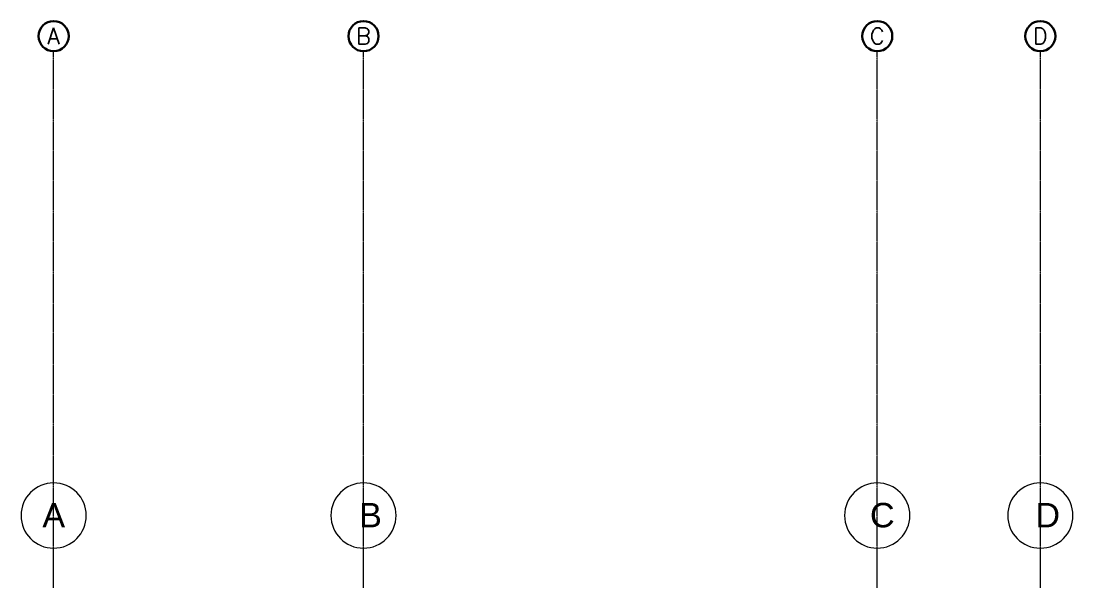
# Model space of a CAD drawing. Header units: inches. Extents: x 841 to 14369, y -4386 to -3225.
# Drawn here: x 12546 to 13320, y -3639 to -3227 of the extents above; entities that cross this region are included whole.
import ezdxf
from ezdxf.enums import TextEntityAlignment as Align
from ezdxf.xclip import XClip

# ---------------------------------------------------------------- set-up
doc = ezdxf.new("R2010")
doc.units = ezdxf.units.IN
doc.header["$MEASUREMENT"] = 0
doc.header["$XCLIPFRAME"] = 0
doc.linetypes.add('INC-200$0$NBK_CenterX2', pattern=[1.083333, 0.666667, -0.125, 0.166667, -0.125])
doc.linetypes.add('NBK_CenterX2', pattern=[1.083333, 0.666667, -0.125, 0.166667, -0.125])
for name, color, linetype, lineweight in [('!Gridline', 112, 'NBK_CenterX2', 5), ('!Gridline @ 1', 112, 'NBK_CenterX2', 5), ('INC-200$0$!Gridline', 112, 'INC-200$0$NBK_CenterX2', 5), ('S-GRID-IDEN', 1, 'Continuous', 9)]:
    doc.layers.add(name, color=color, linetype=linetype, lineweight=lineweight)
doc.layers.add('!Viewport', color=250, linetype='Continuous', lineweight=0, plot=False)
doc.styles.add('Arial Narrow Bold', font='')
doc.styles.add('Arial_1', font='arial.ttf', dxfattribs={"height": 18})
doc.styles.add('Romans', font='romans.shx', dxfattribs={"width": 0.8})
doc.styles.get('Arial Narrow Bold').set_extended_font_data('Arial Narrow', bold=True)

# ---------------------------------------------------------------- blocks, each defined once
blk = doc.blocks.new('Grid - Grid Head - 1_2_ Circle-1591862-BUILDING ELEVATION - EAST')
at = {"layer": 'S-GRID-IDEN'}
blk.add_circle((813.21, 1599.69), 24, dxfattribs=at)
blk = doc.blocks.new('A$C5F5E0522')
for p, q in [((-1332.01, -364.16), (-1332.01, 165.69)), ((-1104.01, -364.16), (-1104.01, 165.69)), ((-726.01, -364.16), (-726.01, 165.69)), ((-606.01, -364.16), (-606.01, 165.69))]:
    blk.add_line(p, q)
at = {"layer": 'S-GRID-IDEN', "xscale": -1}
for p in [(-518.81, -1410), (-290.81, -1410), (87.19, -1410), (207.19, -1410)]:
    blk.add_blockref('Grid - Grid Head - 1_2_ Circle-1591862-BUILDING ELEVATION - EAST', p, dxfattribs=at)
at = {"style": 'Arial_1'}
for s, p in [('A', (-1340.32, 180.98)), ('B', (-1107.26, 180.98)), ('C', (-731.38, 180.98)), ('D', (-609.67, 180.98))]:
    blk.add_text(s, height=18, dxfattribs=at).set_placement(p)
blk = doc.blocks.new('SYM_Gridline')
at = {"linetype": 'Continuous', "lineweight": 30}
blk.add_circle((0, 0), 0.25, dxfattribs=at)
at = {"style": 'Arial Narrow Bold'}
blk.add_attdef('GRIDLINE', text='', height=0.2, dxfattribs=at).set_placement((0, 0), align=Align.MIDDLE_CENTER)
blk = doc.blocks.new('GRID_ELEV WEST_W')
at = {"layer": '!Gridline'}
for p, q in [((0.03, -1231.31), (0.03, 403.85)), ((169.68, -1231.31), (169.68, 403.85)), ((450.93, -1231.31), (450.93, 403.85)), ((540.21, -1231.31), (540.21, 403.85))]:
    blk.add_line(p, q, dxfattribs=at)
at = {"layer": '!Gridline @ 1'}
ref = blk.add_blockref('SYM_Gridline', (0.03, 412.14), dxfattribs=dict(at, xscale=33.007521693708, yscale=33.007521693708, zscale=33.007521693708))
ref.add_attrib('GRIDLINE', 'A', dxfattribs={"layer": '0', "height": 8.96, "style": 'Romans'}).set_placement((0.03, 412.14, 417.62), align=Align.MIDDLE_CENTER)
ref = blk.add_blockref('SYM_Gridline', (169.68, 412.14), dxfattribs=dict(at, xscale=33.007521693708, yscale=33.007521693708, zscale=33.007521693708))
ref.add_attrib('GRIDLINE', 'B', dxfattribs={"layer": '0', "height": 8.96, "style": 'Romans'}).set_placement((169.68, 412.14, 417.62), align=Align.MIDDLE_CENTER)
ref = blk.add_blockref('SYM_Gridline', (450.93, 412.14), dxfattribs=dict(at, xscale=33.007521693708, yscale=33.007521693708, zscale=33.007521693708))
ref.add_attrib('GRIDLINE', 'C', dxfattribs={"layer": '0', "height": 8.96, "style": 'Romans'}).set_placement((450.93, 412.14, 417.62), align=Align.MIDDLE_CENTER)
ref = blk.add_blockref('SYM_Gridline', (540.21, 412.14), dxfattribs=dict(at, xscale=33.007521693708, yscale=33.007521693708, zscale=33.007521693708))
ref.add_attrib('GRIDLINE', 'D', dxfattribs={"layer": '0', "height": 8.96, "style": 'Romans'}).set_placement((540.21, 412.14, 417.62), align=Align.MIDDLE_CENTER)

msp = doc.modelspace()

# ---------------------------------------------------------------- block references
at = {"layer": '!Viewport', "color": 1}
msp.add_blockref('A$C5F5E0522', (13901.72, -3780.72), dxfattribs=at)
at = {"layer": 'INC-200$0$!Gridline'}
ref = msp.add_blockref('GRID_ELEV WEST_W', (12569.66, -3792.12), dxfattribs=dict(at, xscale=1.344, yscale=1.344, zscale=1.344))
XClip(ref).set_block_clipping_path([(-8786.922099755, -296.1352419663), (1098.9748672036, 683.7940378179)])

doc.saveas('drawing.dxf')
